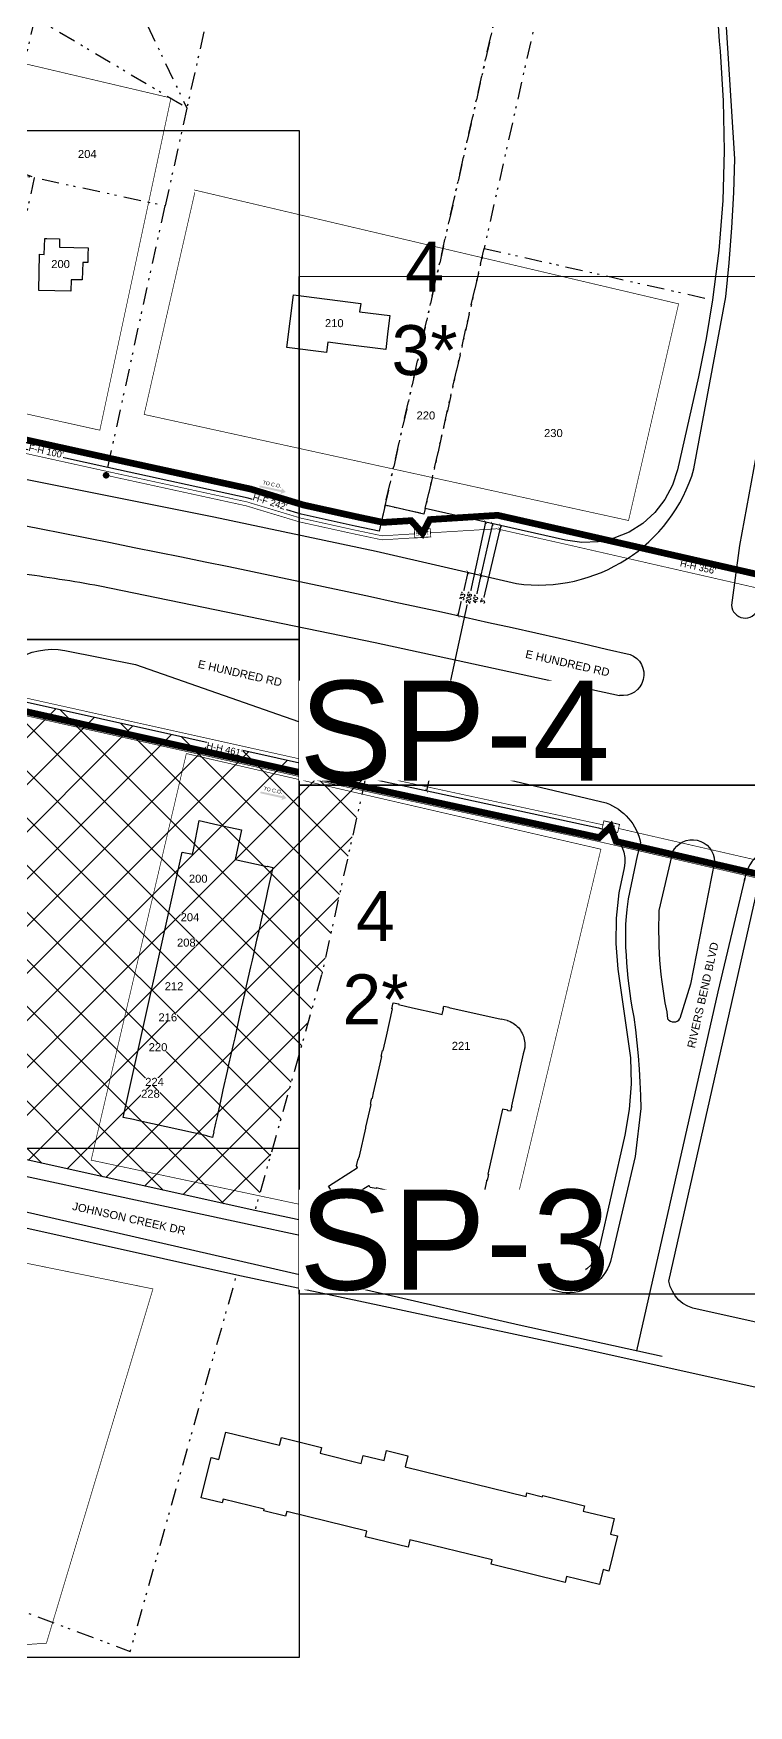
# Model space of a CAD drawing. Extents: x 11808739 to 11823423, y 3647988 to 3656247.
# Drawn here: x 11814747 to 11815282, y 3651776 to 3653030 of the extents above; entities that cross this region are included whole.
import ezdxf
from ezdxf.enums import TextEntityAlignment as Align
from ezdxf.lldxf.tags import DXFTag

# ---------------------------------------------------------------- set-up
doc = ezdxf.new("R2010")
doc.units = 0
doc.header["$MEASUREMENT"] = 0
doc.header["$XCLIPFRAME"] = 2
doc.set_wipeout_variables(frame=1)
doc.linetypes.add('PROPERTY', pattern=[31.302502, 12.967109, -5.580706, 1.571985, -4.030017, 1.571985, -5.5807])
doc.layers.get('DefPoints').update_dxf_attribs({"color": 1, "lineweight": 0})
for name, color, linetype in [('144 FOC', 30, '144'), ('48 FOC', 30, '48'), ('96 FOC', 30, '96'), ('ADDRESSES', 252, 'Continuous'), ('ADDRESSES_NN', 2, 'Continuous'), ('E_BUILDING', 8, 'Continuous'), ('E_CURB', 8, 'EOP'), ('E_ROW', 8, 'ROW'), ('HATCH_NN', 253, 'Continuous'), ('P_CONDUIT', 1, 'CONDUIT'), ('P_CONDUIT_PARALLEL', 2, 'CONDUIT'), ('PROPOSED_DIREC_BORE', 7, 'DIRECTBORE'), ('Road Names', 7, 'Continuous'), ('ROAD_DIMENSIONS', 7, 'Continuous'), ('TO C.O.', 7, 'Continuous'), ('VICINITY FOC', 104, 'Continuous')]:
    doc.layers.add(name, color=color, linetype=linetype)
doc.layers.add('1X4 Terminal Boundary', color=7, linetype='Continuous', lineweight=20, true_color=0x00853c)
doc.layers.add('E_PROPERTY LINE', color=8, linetype='PROPERTY', transparency=0.3)
doc.layers.add('EXISTING TELCO HANDHOLE', color=7, linetype='Continuous', true_color=0xcc5500)
doc.layers.add('NEW FIBER LOOP', color=7, linetype='Continuous', true_color=0x538135)
for name, color, linetype, lineweight in [('FLOWERPOTS', 30, 'Continuous', 18), ('PROP_HH', 104, 'Continuous', 0), ('VIEWPORT', 250, 'Continuous', 25), ('VIEWPORT - CALLOUTS', 1, 'Continuous', 0)]:
    doc.layers.add(name, color=color, linetype=linetype, lineweight=lineweight)
doc.layers.add('PORTGROUPINGS_1', color=1, linetype='Continuous', plot=False)
doc.styles.add('Arial', font='arial.ttf')
doc.styles.add('LOOP', font='arial.ttf')
doc.styles.add('ROMANS', font='romans.shx')
doc.styles.get("Standard").update_dxf_attribs({"font": 'arial.ttf'})
doc.styles.add('StyleArial', font='arial.ttf')
tags = doc.linetypes.add('144', pattern='A,0.718375,-0.132013,["144 CT",Standard,S=0.09234,R=0,X=0,Y=-0.045241],-0.527056,0.533798', length=1.911242).pattern_tags.tags
tags[6] = DXFTag(74, 10)
tags = doc.linetypes.add('48', pattern='A,0.718375,-0.132013,["48 CT",Standard,S=0.09234,R=0,X=0,Y=-0.045241],-0.527056,0.533798', length=1.911242).pattern_tags.tags
tags[6] = DXFTag(74, 10)
tags = doc.linetypes.add('96', pattern='A,0.718375,-0.132013,["96 CT",Standard,S=0.09234,R=0,X=0,Y=-0.045241],-0.527056,0.533798', length=1.911242).pattern_tags.tags
tags[6] = DXFTag(74, 10)
tags = doc.linetypes.add('CONDUIT', pattern='A,5.441269,-1.056917,["C",Arial,S=0.56119,R=0,X=0,Y=-0.280595],-1.62838', length=8.126566).pattern_tags.tags
tags[6] = DXFTag(74, 10)
doc.linetypes.add('DIRECTBORE', pattern='A,0.4,-0.16,["DB",Standard,S=0.12,R=0,X=0,Y=-0.06],-0.36', length=0.92)
tags = doc.linetypes.add('EOP', pattern='A,49.990109,-1.776071,["EOP",Arial,S=2.99974,R=0.081355,X=0,Y=-1.426368],-10.416452', length=62.182632).pattern_tags.tags
tags[6] = DXFTag(74, 10)
tags = doc.linetypes.add('ROW', pattern='A,25.130993,-3.694477,["R/W",Arial,S=5.36622,R=0,X=0,Y=-2.68311],-18.632906', length=47.458376).pattern_tags.tags
tags[6] = DXFTag(74, 10)
doc.dimstyles.new('DIM', dxfattribs={"dimscale": 0.025, "dimtxt": 3, "dimasz": 2.5, "dimexe": 0, "dimexo": 2.5, "dimgap": 0.306, "dimtad": 0, "dimdec": 0, "dimzin": 0, "dimdsep": 46, "dimtxsty": 'ROMANS', "dimblk": 'ARCHTICK', "dimcen": 0.09, "dimclrd": 256, "dimadec": 0, "dimazin": 0, "dimtfac": 1, "dimtdec": 0, "dimtofl": 0, "dimtmove": 0, "dimatfit": 3, "dimldrblk": 'ARCHTICK', "dimfxl": 1, "dimtfill": 1, "dimtolj": 1, "dimtzin": 0, "dimlwd": -1, "dimarcsym": 0})
picture_1 = doc.add_image_def('image1.png', size_in_pixel=(1270, 827))

# ---------------------------------------------------------------- blocks, each defined once
blk = doc.blocks.new('*U374')
at = {"color": 0, "linetype": 'ByBlock', "lineweight": -2}
blk.add_wipeout([(-6, 3.1), (-6, -3.1), (6, -3.1), (6, 3.1)], dxfattribs=at).dxf.layer = 'PROP_HH'
at = {"layer": 'EXISTING TELCO HANDHOLE', "color": 0, "linetype": 'ByBlock', "lineweight": -2}
blk.add_line((0, 0), (0, 0), dxfattribs=at)
at = {"layer": 'PROP_HH', "color": 0, "linetype": 'ByBlock', "lineweight": -2, "const_width": 0.63}
blk.add_lwpolyline([(-6, 3.1), (6, 3.1), (6, -3.1), (-6, -3.1)], close=True, dxfattribs=at)
at = {"color": 0, "insert": (0, 0), "char_height": 3, "attachment_point": 5}
blk.add_mtext('SM', dxfattribs=at)
at = {"flags": 1}
blk.add_attdef('HH_TYPE', (-16, -9.7), '', height=5, dxfattribs=at)
blk = doc.blocks.new('*U375')
at = {"color": 0, "linetype": 'ByBlock', "lineweight": -2}
blk.add_wipeout([(-6, 3.1), (-6, -3.1), (6, -3.1), (6, 3.1)], dxfattribs=at).dxf.layer = 'PROP_HH'
at = {"layer": 'PROP_HH', "color": 0, "linetype": 'ByBlock', "lineweight": -2, "const_width": 0.63}
blk.add_lwpolyline([(-6, 3.1), (6, 3.1), (6, -3.1), (-6, -3.1)], close=True, dxfattribs=at)
at = {"color": 0, "insert": (0, 0), "char_height": 3, "attachment_point": 5}
blk.add_mtext('SPLT', dxfattribs=at)
blk = doc.blocks.new('*U58')
at = {"true_color": 0xa020f0}
h = blk.add_hatch(color=200, dxfattribs=at)
h.dxf.hatch_style = 1
h.paths.add_polyline_path([(2.6, 0), (1.8, 1.8), (0, 2.6), (-1.8, 1.8), (-2.6, 0), (-1.8, -1.8), (0, -2.6), (1.8, -1.8)])
at = {"color": 18, "true_color": 0x000000, "const_width": 0.1}
blk.add_lwpolyline([(2.6, 0), (1.8, 1.8), (0, 2.6), (-1.8, 1.8), (-2.6, 0), (-1.8, -1.8), (0, -2.6), (1.8, -1.8)], close=True, dxfattribs=at)
blk = doc.blocks.new('*U54')
at = {"color": 4}
blk.add_wipeout([(0, 0), (0, 0.2), (0, 0.3), (-0.1, 0.5), (-0.1, 0.7), (-0.2, 0.8), (-0.3, 1), (-0.4, 1.1), (-0.5, 1.3), (-0.6, 1.4), (-0.7, 1.5), (-0.8, 1.6), (-1, 1.7), (-1.1, 1.8), (-1.3, 1.9), (-1.5, 1.9), (-1.6, 2), (-1.8, 2), (-2, 2), (-2.2, 2), (-2.3, 2), (-2.5, 1.9), (-2.7, 1.9), (-2.8, 1.8), (-3, 1.7), (-3.1, 1.6), (-3.3, 1.5), (-3.4, 1.4), (-3.5, 1.3), (-3.6, 1.1), (-3.7, 1), (-3.8, 0.8), (-3.9, 0.7), (-3.9, 0.5), (-4, 0.3), (-4, 0.2), (-4, 0), (-4, -0.2), (-4, -0.3), (-3.9, -0.5), (-3.9, -0.7), (-3.8, -0.8), (-3.7, -1), (-3.6, -1.1), (-3.5, -1.3), (-3.4, -1.4), (-3.3, -1.5), (-3.1, -1.6), (-3, -1.7), (-2.8, -1.8), (-2.7, -1.9), (-2.5, -1.9), (-2.3, -2), (-2.2, -2), (-2, -2), (-1.8, -2), (-1.6, -2), (-1.5, -1.9), (-1.3, -1.9), (-1.1, -1.8), (-1, -1.7), (-0.8, -1.6), (-0.7, -1.5), (-0.6, -1.4), (-0.5, -1.3), (-0.4, -1.1), (-0.3, -1), (-0.2, -0.8), (-0.1, -0.7), (-0.1, -0.5), (0, -0.3), (0, -0.2)], dxfattribs=at).dxf.layer = 'NEW FIBER LOOP'
at = {"layer": 'NEW FIBER LOOP', "color": 4, "linetype": 'Continuous', "const_width": 0.12, "flags": 128}
blk.add_lwpolyline([(-4, 0, 1), (0, 0, 1)], format="xyb", close=True, dxfattribs=at)
at = {"color": 4}
blk.add_wipeout([(4, 0), (4, 0.2), (4, 0.3), (3.9, 0.5), (3.9, 0.7), (3.8, 0.8), (3.7, 1), (3.6, 1.1), (3.5, 1.3), (3.4, 1.4), (3.3, 1.5), (3.1, 1.6), (3, 1.7), (2.8, 1.8), (2.7, 1.9), (2.5, 1.9), (2.3, 2), (2.2, 2), (2, 2), (1.8, 2), (1.7, 2), (1.5, 1.9), (1.3, 1.9), (1.2, 1.8), (1, 1.7), (0.9, 1.6), (0.7, 1.5), (0.6, 1.4), (0.5, 1.3), (0.4, 1.1), (0.3, 1), (0.2, 0.8), (0.1, 0.7), (0.1, 0.5), (0, 0.3), (0, 0.2), (0, 0), (0, -0.2), (0, -0.3), (0.1, -0.5), (0.1, -0.7), (0.2, -0.8), (0.3, -1), (0.4, -1.1), (0.5, -1.3), (0.6, -1.4), (0.7, -1.5), (0.9, -1.6), (1, -1.7), (1.2, -1.8), (1.3, -1.9), (1.5, -1.9), (1.7, -2), (1.8, -2), (2, -2), (2.2, -2), (2.3, -2), (2.5, -1.9), (2.7, -1.9), (2.8, -1.8), (3, -1.7), (3.1, -1.6), (3.3, -1.5), (3.4, -1.4), (3.5, -1.3), (3.6, -1.1), (3.7, -1), (3.8, -0.8), (3.9, -0.7), (3.9, -0.5), (4, -0.3), (4, -0.2)], dxfattribs=at).dxf.layer = 'NEW FIBER LOOP'
at = {"layer": 'NEW FIBER LOOP', "color": 4, "linetype": 'Continuous', "const_width": 0.12, "flags": 128}
blk.add_lwpolyline([(0, 0, 1), (4, 0, 1)], format="xyb", close=True, dxfattribs=at)
at = {"layer": 'NEW FIBER LOOP', "color": 4, "style": 'LOOP', "flags": 4}
blk.add_attdef('SLACK', text='', height=1.8, dxfattribs=at).set_placement((-2, 0), align=Align.MIDDLE_CENTER)
blk = doc.blocks.new('*U57')
at = {"layer": 'TO C.O.', "linetype": 'ByBlock', "lineweight": -2}
h = blk.add_hatch(color=0, dxfattribs=at)
h.dxf.hatch_style = 1
h.paths.add_polyline_path([(16.7, 2.2), (20.1, 0), (16.7, -2.3), (16.7, -0.8), (0, -0.7), (0, 0.7), (16.7, 0.7)])
at = {"layer": 'TO C.O.', "color": 0, "linetype": 'ByBlock', "lineweight": -2}
blk.add_attdef('MKRPOLE', text='', height=2.75, dxfattribs=at).set_placement((8.9, 2.1), align=Align.CENTER)
blk = doc.blocks.new('_ARCHTICK')
at = {"color": 0, "linetype": 'ByBlock', "const_width": 0.15}
blk.add_lwpolyline([(-0.5, -0.5), (0.5, 0.5)], dxfattribs=at)
blk = doc.blocks.new('*D92')
at = {"layer": 'DefPoints', "color": 0, "ltscale": 0.01, "transparency": 16777216}
for p in [(11815072, 3652625.8), (11815064.5, 3652593.3), (11815064.6, 3652593.3)]:
    blk.add_point(p, dxfattribs=at)
at = {"layer": 'ROAD_DIMENSIONS', "ltscale": 0.01, "transparency": 16777216}
for p, q in [((11815071.9, 3652625.8), (11815068.6, 3652611.3)), ((11815064.5, 3652593.3), (11815067.1, 3652604.7))]:
    blk.add_line(p, q, dxfattribs=at)
at = {"layer": 'ROAD_DIMENSIONS', "ltscale": 0.01, "transparency": 16777216, "xscale": 2.500000006732392, "yscale": 2.500000006732392, "zscale": 2.500000006732392}
for p, rotation in [((11815071.9, 3652625.8), 77.26926518110753), ((11815064.5, 3652593.3), 257.2692651811075)]:
    blk.add_blockref('_ARCHTICK', p, dxfattribs=dict(at, rotation=rotation))
at = {"layer": 'ROAD_DIMENSIONS', "color": 0, "ltscale": 0.01, "transparency": 16777216, "insert": (11815067.9, 3652608), "char_height": 3, "attachment_point": 5, "rotation": 77.2693, "style": 'ROMANS', "bg_fill": 3, "box_fill_scale": 1.25, "bg_fill_color": 256, "bg_fill_true_color": 13158600, "bg_fill_transparency": 0}
blk.add_mtext("\\A1;33'", dxfattribs=at)
blk = doc.blocks.new('*D93')
at = {"layer": 'DefPoints', "color": 0, "ltscale": 0.01, "transparency": 16777216}
for p in [(11815085.5, 3652663.3), (11815041, 3652462), (11815041.4, 3652461.9)]:
    blk.add_point(p, dxfattribs=at)
at = {"layer": 'ROAD_DIMENSIONS', "ltscale": 0.01, "transparency": 16777216}
for p, q in [((11815085.1, 3652663.4), (11815073.8, 3652611.5)), ((11815041, 3652462), (11815071.7, 3652602.2))]:
    blk.add_line(p, q, dxfattribs=at)
at = {"layer": 'ROAD_DIMENSIONS', "ltscale": 0.01, "transparency": 16777216, "xscale": 2.500000006732392, "yscale": 2.500000006732392, "zscale": 2.500000006732392}
for p, rotation in [((11815085.1, 3652663.4), 77.65524097343898), ((11815041, 3652462), 257.655240973439)]:
    blk.add_blockref('_ARCHTICK', p, dxfattribs=dict(at, rotation=rotation))
at = {"layer": 'ROAD_DIMENSIONS', "color": 0, "ltscale": 0.01, "transparency": 16777216, "insert": (11815072.7, 3652606.8), "char_height": 3, "attachment_point": 5, "rotation": 77.6552, "style": 'ROMANS', "bg_fill": 3, "box_fill_scale": 1.25, "bg_fill_color": 256, "bg_fill_true_color": 13158600, "bg_fill_transparency": 0}
blk.add_mtext("\\A1;206'", dxfattribs=at)
blk = doc.blocks.new('*D94')
at = {"layer": 'DefPoints', "color": 0, "ltscale": 0.01, "transparency": 16777216}
for p in [(11815090.2, 3652662.2), (11815090.3, 3652662.2), (11815081.7, 3652623.5)]:
    blk.add_point(p, dxfattribs=at)
at = {"layer": 'ROAD_DIMENSIONS', "ltscale": 0.01, "transparency": 16777216}
for p, q in [((11815090.2, 3652662.2), (11815081.6, 3652623.6)), ((11815081.6, 3652623.6), (11815078.3, 3652609))]:
    blk.add_line(p, q, dxfattribs=at)
at = {"layer": 'ROAD_DIMENSIONS', "ltscale": 0.01, "transparency": 16777216, "xscale": 2.500000006732392, "yscale": 2.500000006732392, "zscale": 2.500000006732392}
for p, rotation in [((11815090.2, 3652662.2), 77.41591731899004), ((11815081.6, 3652623.6), 257.41591731899)]:
    blk.add_blockref('_ARCHTICK', p, dxfattribs=dict(at, rotation=rotation))
at = {"layer": 'ROAD_DIMENSIONS', "color": 0, "ltscale": 0.01, "transparency": 16777216, "insert": (11815077.6, 3652605.7), "char_height": 3, "attachment_point": 5, "rotation": 77.4159, "style": 'ROMANS', "bg_fill": 3, "box_fill_scale": 1.25, "bg_fill_color": 256, "bg_fill_true_color": 13158600, "bg_fill_transparency": 0}
blk.add_mtext("\\A1;40'", dxfattribs=at)
blk = doc.blocks.new('*D95')
at = {"layer": 'DefPoints', "color": 0, "ltscale": 0.01, "transparency": 16777216}
for p in [(11815095.8, 3652657.9), (11815099.4, 3652657.1), (11815100.1, 3652660)]:
    blk.add_point(p, dxfattribs=at)
at = {"layer": 'ROAD_DIMENSIONS', "ltscale": 0.01, "transparency": 16777216}
for p, q in [((11815096.5, 3652660.8), (11815095.8, 3652657.9)), ((11815095.8, 3652657.9), (11815083.5, 3652606.2))]:
    blk.add_line(p, q, dxfattribs=at)
at = {"layer": 'ROAD_DIMENSIONS', "ltscale": 0.01, "transparency": 16777216, "xscale": 2.500000006732392, "yscale": 2.500000006732392, "zscale": 2.500000006732392}
for p, rotation in [((11815096.5, 3652660.8), 76.61521643656275), ((11815095.8, 3652657.9), 256.6152164365628)]:
    blk.add_blockref('_ARCHTICK', p, dxfattribs=dict(at, rotation=rotation))
at = {"layer": 'ROAD_DIMENSIONS', "color": 0, "ltscale": 0.01, "transparency": 16777216, "insert": (11815083.1, 3652604.3), "char_height": 3, "attachment_point": 5, "rotation": 76.6152, "style": 'ROMANS', "bg_fill": 3, "box_fill_scale": 1.25, "bg_fill_color": 256, "bg_fill_true_color": 13158600, "bg_fill_transparency": 0}
blk.add_mtext("\\A1;3'", dxfattribs=at)

msp = doc.modelspace()

# ---------------------------------------------------------------- hatches: boundary and pattern name
at = {"layer": 'HATCH_NN', "transparency": 33554585}
h = msp.add_hatch(dxfattribs=at)
h.set_pattern_fill('ANSI37', color=251, scale=200)
h.paths.add_polyline_path([(11814962.3, 3652324.1), (11814995.2, 3652471.9), (11814730.6, 3652530.8), (11814723.6, 3652499), (11814706.2, 3652420.6), (11814672, 3652228.5), (11814671.2, 3652224.5), (11814671, 3652220.4), (11814671.5, 3652216.3), (11814672.6, 3652212.3), (11814674.4, 3652208.6), (11814676.7, 3652205.2), (11814679.6, 3652202.2), (11814683, 3652199.8), (11814686.6, 3652197.9), (11814690.6, 3652196.7), (11814912.3, 3652147.3)])

# ---------------------------------------------------------------- linework, layer by layer
at = {"layer": '144 FOC', "ltscale": 25, "flags": 128}
msp.add_lwpolyline([(11814673.9, 3652531.7, 0.5, 0.5, 0), (11814725.7, 3652521.6, 0.5, 0.5, 0), (11814993.1, 3652462.1, 0.5, 0.5, 0), (11815167.8, 3652424.4, 0.5, 0.5, 0), (11815311.4, 3652391.3, 0.5, 0.5, 0), (11815599.7, 3652327.1, 0.5, 0.5, 0), (11815725.4, 3652299.4, 0.5, 0.5, 0), (11815986.2, 3652241, 0.5, 0.5, 0), (11816018.5, 3652252.4, 0, 0, 0)], format="xyseb", dxfattribs=at)
at = {"layer": '1X4 Terminal Boundary', "ltscale": 0.01, "const_width": 0.5}
msp.add_lwpolyline([(11814836, 3652088.6), (11814258.7, 3652205.8), (11814183.2, 3651909.3), (11814305.9, 3651793.4), (11814756.2, 3651823), (11814836, 3652088.6)], dxfattribs=at)
at = {"layer": '96 FOC', "ltscale": 25, "const_width": 0.5}
msp.add_lwpolyline([(11814677.6, 3652534.1), (11814720.2, 3652525.8), (11814728.5, 3652534.3), (11814732.1, 3652523.3), (11814993.7, 3652465.1), (11815170.2, 3652426.9), (11815178.8, 3652435.2), (11815182.9, 3652424), (11815312, 3652394.3), (11815564.4, 3652338), (11815573.4, 3652346.3), (11815576.8, 3652335.2), (11815726.1, 3652302.3), (11815986, 3652244.1), (11816021.6, 3652256.6)], dxfattribs=at)
at = {"layer": 'E_BUILDING', "flags": 128}
for points in [[(11814756.5, 3652876), (11814766.1, 3652875.8), (11814765.9, 3652869.6), (11814787.4, 3652869.1), (11814787.3, 3652863.9), (11814787.2, 3652857.9), (11814783.4, 3652858), (11814783.1, 3652844.9), (11814774.7, 3652845.1), (11814774.5, 3652836.5), (11814750.4, 3652837), (11814751, 3652864.2), (11814754.6, 3652864.1), (11814754.9, 3652876), (11814756.5, 3652876)], [(11815012, 3652806.6), (11815010.3, 3652792.8), (11814980.2, 3652796.6), (11814967, 3652798.3), (11814966.1, 3652790.6), (11814936.2, 3652794.3), (11814941.2, 3652833.7), (11814991.6, 3652827.3), (11814990.8, 3652821.1), (11815013.5, 3652818.3), (11815012, 3652806.6)], [(11814897.6, 3652410.6), (11814921.6, 3652405.2), (11814921.7, 3652405.4), (11814925.8, 3652404.5), (11814921.9, 3652387), (11814920.8, 3652382.1), (11814914.7, 3652354.8), (11814913.6, 3652349.9), (11814910.2, 3652334.9), (11814909.1, 3652330), (11814905.9, 3652315.8), (11814904.8, 3652310.9), (11814901.4, 3652295.9), (11814900.3, 3652291), (11814897.2, 3652276.7), (11814896.1, 3652271.9), (11814892.7, 3652256.8), (11814891.6, 3652251.9), (11814888.4, 3652237.7), (11814887.4, 3652232.8), (11814884, 3652217.8), (11814882.9, 3652212.9), (11814882.1, 3652209.3), (11814881.4, 3652206.4), (11814881.6, 3652206.3), (11814880.7, 3652202.2), (11814876.6, 3652203.1), (11814876.6, 3652203.3), (11814825.4, 3652214.7), (11814825.4, 3652214.5), (11814821.3, 3652215.5), (11814813.6, 3652217.1), (11814857.9, 3652416.1), (11814865.6, 3652414.4), (11814866.4, 3652417.7), (11814870.7, 3652439.8), (11814884.6, 3652436.5), (11814902.2, 3652432.6), (11814897.6, 3652410.6)], [(11815048.6, 3652295.3), (11815052.6, 3652294.4), (11815053.6, 3652298.6), (11815053.3, 3652298.7), (11815053.8, 3652300.6), (11815057.7, 3652299.8), (11815057.6, 3652299.5), (11815096.7, 3652290.8), (11815096.7, 3652291.1), (11815101.3, 3652290), (11815101.3, 3652289.9), (11815102.4, 3652289.5), (11815103.6, 3652289), (11815104.7, 3652288.4), (11815105.8, 3652287.7), (11815106.9, 3652287), (11815107.8, 3652286.2), (11815108.8, 3652285.4), (11815109.7, 3652284.5), (11815110.5, 3652283.5), (11815111.2, 3652282.5), (11815111.9, 3652281.4), (11815112.5, 3652280.3), (11815113, 3652279.1), (11815113.5, 3652278), (11815113.8, 3652276.8), (11815114.1, 3652275.5), (11815114.3, 3652274.3), (11815114.5, 3652273), (11815114.5, 3652271.8), (11815114.5, 3652271.4), (11815114.5, 3652271.1), (11815114.5, 3652270.7), (11815114.5, 3652270.3), (11815114.4, 3652270), (11815114.4, 3652269.6), (11815114.3, 3652269.3), (11815114.4, 3652269.3), (11815113.4, 3652264.7), (11815113.2, 3652264.8), (11815104.5, 3652225.8), (11815104.7, 3652225.7), (11815103.8, 3652221.8), (11815101.9, 3652222.2), (11815101.9, 3652222.5), (11815097.7, 3652223.4), (11815086.8, 3652174.6), (11815087.4, 3652174.5), (11815086.4, 3652169.9), (11815085.9, 3652170.1), (11815085.7, 3652169.4), (11815081.1, 3652146.4), (11815076.5, 3652147.4), (11815076.7, 3652147.9), (11815059.2, 3652151.8), (11815052.6, 3652153.2), (11815049.6, 3652153.9), (11815043.5, 3652155.2), (11815042.5, 3652155.5), (11815037.6, 3652156.6), (11815014.5, 3652161.7), (11815010.9, 3652162.5), (11815006.1, 3652163.6), (11815003.2, 3652164.3), (11815003.1, 3652163.8), (11814998.7, 3652164.7), (11814997.9, 3652166), (11814997.7, 3652165.8), (11814995.3, 3652164.3), (11814990.2, 3652161.1), (11814980.4, 3652154.8), (11814977.3, 3652152.8), (11814976.9, 3652152.6), (11814976.2, 3652152.1), (11814967.5, 3652165.7), (11814970.9, 3652167.8), (11814982.6, 3652175.3), (11814989, 3652179.4), (11814989.3, 3652179.5), (11814988.5, 3652180.8), (11814989.5, 3652185.1), (11814990.7, 3652188), (11814995.4, 3652209.1), (11814995.5, 3652209.8), (11814999.4, 3652226.9), (11814998.9, 3652227), (11814999.1, 3652228.1), (11814999.5, 3652229.9), (11814999.9, 3652231.6), (11815000.4, 3652231.5), (11815001.3, 3652235.6), (11815003.5, 3652245.3), (11815007.3, 3652262.7), (11815006.8, 3652262.8), (11815007.9, 3652267.4), (11815008.4, 3652267.3), (11815010.8, 3652278.1), (11815015.3, 3652298.5), (11815014.8, 3652298.6), (11815015.8, 3652303.1), (11815020.1, 3652302.2), (11815020, 3652301.7), (11815030.3, 3652299.4), (11815048.6, 3652295.3)], [(11814930.7, 3651971.4), (11814932.2, 3651977.2), (11814962.3, 3651969.8), (11814961.2, 3651965.5), (11814992, 3651957.8), (11814993.5, 3651963.7), (11815009.1, 3651959.9), (11815011, 3651967.4), (11815027, 3651963.5), (11815025, 3651955.2), (11815115.4, 3651932.9), (11815116.1, 3651935.7), (11815127.7, 3651932.8), (11815127.9, 3651933.7), (11815159.2, 3651925.9), (11815158.2, 3651922.1), (11815181.5, 3651916.4), (11815178.6, 3651904.8), (11815183.9, 3651903.5), (11815177.4, 3651877.1), (11815173.1, 3651878.2), (11815170.4, 3651867.1), (11815145.8, 3651873.1), (11815144.7, 3651868.5), (11815089.2, 3651882.2), (11815090, 3651885.4), (11815028.5, 3651900.6), (11815027.1, 3651894.9), (11814995.1, 3651902.8), (11814996.1, 3651906.9), (11814936.2, 3651921.7), (11814935.3, 3651918.2), (11814919, 3651922.2), (11814919.3, 3651923.4), (11814888.6, 3651931), (11814887.9, 3651928.2), (11814872.2, 3651932.1), (11814879.6, 3651962.1), (11814885.4, 3651960.7), (11814890.5, 3651981.3), (11814930.7, 3651971.4)]]:
    msp.add_lwpolyline(points, close=True, dxfattribs=at)
at = {"layer": 'E_CURB', "transparency": 33554559, "flags": 128}
for points in [[(11814117.4, 3652800.3), (11814218, 3652792.2), (11814281.2, 3652782.3), (11814352.2, 3652771.7), (11814421.9, 3652759), (11814489.2, 3652745.7), (11814560.2, 3652731.7), (11814634.2, 3652716.9), (11814634.2, 3652716.9), (11814881.7, 3652667.3), (11815003.2, 3652641.6), (11815108.2, 3652617.4, 0.371987), (11815241.2, 3652703.3), (11815265, 3652832.3), (11815267.5, 3652857.7), (11815269.6, 3652884), (11815271, 3652910.4), (11815271.9, 3652935.7), (11815263.8, 3653062.4), (11815263.6, 3653091.6), (11815264.4, 3653120.6), (11815266.2, 3653149.4), (11815269.1, 3653179), (11815298.2, 3653335.3), (11815300.2, 3653347.1), (11815301.6, 3653358.5), (11815302.5, 3653370), (11815303, 3653381.6), (11815302.9, 3653393.1), (11815302.4, 3653404.6), (11815301.3, 3653416.1), (11815299.8, 3653427.6), (11815297.8, 3653438.9), (11815295.2, 3653450.2), (11815292.2, 3653461.3), (11815288.8, 3653472.4), (11815284.8, 3653483.2), (11815280.4, 3653493.9), (11815275.5, 3653504.4), (11815263.6, 3653527.4), (11815285.6, 3653585.6)], [(11815326.7, 3653570.1), (11815311.6, 3653530.2), (11815314.9, 3653523.7), (11815320.6, 3653511.6), (11815325.7, 3653499.1), (11815330.3, 3653486.5), (11815334.4, 3653473.7), (11815337.9, 3653460.7), (11815340.8, 3653447.6), (11815343.2, 3653434.4), (11815345, 3653421.1), (11815346.2, 3653407.7), (11815346.8, 3653394.3), (11815346.9, 3653380.8), (11815346.4, 3653367.4), (11815345.3, 3653354), (11815343.6, 3653340.7), (11815341.4, 3653327.6), (11815312.6, 3653172.8), (11815310, 3653145.9), (11815308.3, 3653118.6), (11815307.5, 3653091.2), (11815307.7, 3653063.9), (11815315.9, 3652936.3), (11815314.9, 3652908.5), (11815313.4, 3652881.1), (11815311.3, 3652853.8), (11815308.5, 3652826.2), (11815275.2, 3652645.8), (11815269.3, 3652601.2, 0.825329), (11815289.2, 3652598.4)], [(11813820.4, 3652734.7, -0.189678), (11813912.1, 3652764.8), (11814065.1, 3652758.6), (11814158.7, 3652753.3), (11814247.8, 3652748), (11814276.1, 3652746), (11814334.7, 3652738.1), (11814416.7, 3652723.8), (11814486.8, 3652711.1), (11814556.7, 3652697.3), (11814626.5, 3652682.3), (11814626.5, 3652682.3, -0.010854), (11815193.3, 3652564.2, -0.900352), (11815185.5, 3652533.5)], [(11813820.4, 3652734.7, -0.015837), (11814108.5, 3652723.2), (11814148.6, 3652719.1), (11814192.1, 3652714.8), (11814233, 3652709.8), (11814273.1, 3652704.4), (11814332.1, 3652695.2), (11814332.1, 3652695.2), (11814384.3, 3652686.1), (11814435.3, 3652676.1), (11814476.6, 3652668), (11814625.3, 3652636.1), (11814735.8, 3652625.2, -0.011347), (11814796.3, 3652615.6), (11815002.4, 3652573.2), (11815185.5, 3652533.5)], [(11815201.2, 3652423), (11815198.7, 3652413.2), (11815198.7, 3652413.2), (11815192, 3652380.9), (11815190.9, 3652373.1), (11815190.4, 3652367.8), (11815189.8, 3652361.9), (11815189.8, 3652356.1), (11815189.8, 3652350.3), (11815190, 3652344.6), (11815190.3, 3652338.8), (11815190.7, 3652333), (11815191.1, 3652327.3), (11815191.7, 3652321.5), (11815192.4, 3652315.8), (11815193.2, 3652310.1), (11815194, 3652304.3), (11815195, 3652298.6), (11815196.2, 3652292.3), (11815197.4, 3652282.9), (11815198.5, 3652273.1), (11815199.4, 3652263.3), (11815200.1, 3652253.4), (11815200.7, 3652243.6), (11815201.1, 3652233.7), (11815201.3, 3652223.8), (11815197.1, 3652187.9), (11815178.6, 3652109.2, -0.372124), (11815142.5, 3652086), (11815100.5, 3652095.6), (11815005.1, 3652115.9), (11814693.8, 3652182.8, -0.275307), (11814665.6, 3652209.8), (11814659, 3652267), (11814711.4, 3652527.8, -0.413195), (11814770.1, 3652567.1), (11814822.9, 3652556.6), (11815000.7, 3652494.4), (11815175.5, 3652452.9, -0.259783), (11815201.2, 3652423), (11815201.2, 3652423)], [(11815225.1, 3652416, -0.788822), (11815256.6, 3652409), (11815238.6, 3652317.1), (11815230.7, 3652291.2)], [(11816914.8, 3650937.1), (11816895, 3651005.3), (11816878.4, 3651075.1), (11816872.8, 3651135.7), (11816874.3, 3651197.4), (11816880.7, 3651253.6), (11816892.5, 3651319.7), (11816917.8, 3651423.6), (11816949, 3651564.8), (11817004.9, 3651815.9), (11817045.5, 3652002.9, 0.413467), (11817011.2, 3652056.4), (11816859.3, 3652089.9), (11816653.2, 3652147.2), (11816014, 3652290.4), (11815974.6, 3652286.3), (11815656.7, 3652356.3), (11815562.9, 3652365.1), (11815315.5, 3652420.5, 0.444559), (11815279.1, 3652394.7), (11815279.3, 3652396.4), (11815259, 3652311.3), (11815198.1, 3652042.2)], [(11815215, 3652372.2), (11815214.8, 3652366.9), (11815214.7, 3652361.5), (11815214.7, 3652356.2), (11815214.8, 3652350.9), (11815214.9, 3652345.5), (11815215.2, 3652340.2), (11815215.5, 3652334.9), (11815216, 3652329.5), (11815216.5, 3652324.2), (11815217.1, 3652318.9), (11815217.8, 3652313.6), (11815218.6, 3652308.3), (11815219.5, 3652303.1), (11815220.9, 3652296.2), (11815221.5, 3652291, 0.524329), (11815230.7, 3652291.2)], [(11815217.3, 3652038), (11815110.3, 3652061.4), (11814999.3, 3652086.8), (11814690.6, 3652157.5, 0.344238), (11814649.3, 3652139.5), (11814648.4, 3652137.2), (11814624.8, 3652088.4), (11814611.5, 3652012.5), (11814601.5, 3651987.9), (11814579, 3651953.7), (11814571.5, 3651910.2), (11814560.4, 3651913.9)]]:
    msp.add_lwpolyline(points, format="xyb", dxfattribs=at)
msp.add_lwpolyline([(11815225.1, 3652416), (11815215, 3652372.2)], dxfattribs=at)
at = {"layer": 'E_PROPERTY LINE', "transparency": 33554610, "flags": 128}
for points in [[(11815125.8, 3653054.2), (11815096.5, 3653060.8), (11815181.8, 3653439.6), (11815096.5, 3653060.8), (11815005.4, 3652656.6)], [(11814791.5, 3653120.3), (11814861.4, 3652973.8)], [(11814887.6, 3653092), (11814861.4, 3652973.8), (11814747.7, 3653041.4)], [(11815040, 3652673.5), (11815084, 3652868.6), (11815039, 3652669.4), (11815009.8, 3652676), (11815054.7, 3652875.2), (11815096.5, 3653060.8), (11815125.8, 3653054.2)], [(11815125.8, 3653054.2), (11815084, 3652868.6)], [(11814611, 3652765.5), (11814651.3, 3652942.4), (11814721.6, 3652927.3), (11814747.3, 3652921.4), (11814722.4, 3652930.9), (11814747.7, 3653041.4)], [(11814861.4, 3652973.8), (11814845.1, 3652900.4), (11814747.3, 3652921.4)], [(11814704.5, 3652725.9), (11814747.3, 3652921.4)], [(11814802.2, 3652704.3), (11814845.1, 3652900.4)], [(11815084, 3652868.6), (11815255.2, 3652830)], [(11814995.2, 3652471.9), (11814962.3, 3652324.1)], [(11814962.3, 3652324.1), (11814912.3, 3652147.3)], [(11814603.2, 3651897.8), (11814818.9, 3651816.8), (11814898.7, 3652099.1)]]:
    msp.add_lwpolyline(points, dxfattribs=at)
at = {"layer": 'E_ROW', "ltscale": 0.75, "flags": 128}
for points in [[(11814952.7, 3653384.4), (11815064.6, 3653418.2), (11815155.4, 3653445.6), (11815184.6, 3653456.8), (11815185.9, 3653457.3), (11815181.8, 3653439.6), (11815211.1, 3653433.1), (11815220.5, 3653474.8), (11815234.3, 3653481.8), (11815240.3, 3653484.3), (11815246.7, 3653485.9), (11815253.2, 3653486.4), (11815259.7, 3653485.8), (11815266, 3653484.1), (11815271.9, 3653481.4), (11815277.4, 3653477.8), (11815282.1, 3653473.3), (11815286.1, 3653468.1), (11815289.1, 3653462.3), (11815291.2, 3653456.1), (11815295.6, 3653433.7), (11815298.2, 3653411), (11815277, 3653314.9), (11815269.1, 3653272.6), (11815263, 3653230), (11815258.8, 3653187.3), (11815256.5, 3653144.3), (11815256.2, 3653101.3), (11815257.8, 3653058.3), (11815260, 3653023.9), (11815260.7, 3653016.4), (11815263.1, 3652979.1), (11815263.8, 3652941.7), (11815262.7, 3652904.4), (11815259.8, 3652867.1), (11815255.2, 3652830), (11815250.4, 3652801.1), (11815244.5, 3652772.3), (11815228.8, 3652702.7), (11815225.1, 3652691.1), (11815219.4, 3652680.3), (11815211.9, 3652670.7), (11815202.9, 3652662.4), (11815192.6, 3652655.9), (11815181.3, 3652651.3), (11815169.4, 3652648.7), (11815157.2, 3652648.2), (11815145.1, 3652649.8), (11815040, 3652673.5), (11815039, 3652669.4), (11815009.8, 3652676), (11815005.4, 3652656.6), (11814987.5, 3652660.4), (11814947.1, 3652669.4), (11814907.3, 3652681.4), (11814802.2, 3652704.3), (11814704.5, 3652725.9), (11814671, 3652733.2), (11814675, 3652747.2), (11814611, 3652765.5), (11814561.2, 3652779.8), (11814557.9, 3652765.1), (11814506, 3652780), (11814485.5, 3652784.6), (11814413.8, 3652799.6), (11814357.6, 3652810), (11814301.2, 3652819.3), (11814250.6, 3652826.6), (11814199.9, 3652832.9), (11814128.4, 3652840.3), (11814080.6, 3652844.2), (11814032.8, 3652847.3), (11814004.6, 3652899.8), (11814036.3, 3652925.4), (11814056.2, 3652940.9), (11814061.3, 3652944.9), (11814075.8, 3652952.8), (11814141.9, 3652987.5), (11814221.4, 3653029.3), (11814234.7, 3653036.3), (11814262.4, 3653050.9), (11814379.6, 3653112.5), (11814501.2, 3653176.3), (11814584.2, 3653219.8), (11814650.6, 3653254.6), (11814691, 3653275.8), (11814715.1, 3653288.2), (11814749.2, 3653304.9), (11814783.6, 3653320.7)], [(11814686.5, 3652541.4), (11814679.8, 3652513.2), (11814664.7, 3652450.6), (11814629.8, 3652279.3), (11814571.5, 3652023.8), (11814550.2, 3651930.4), (11814549.3, 3651917.6), (11814571.5, 3651910.2), (11814600.4, 3651898.8), (11814603.2, 3651897.8), (11814651.2, 3652128.3), (11814652.3, 3652132.1), (11814654, 3652135.7), (11814656.2, 3652138.9), (11814658.9, 3652141.8), (11814662.1, 3652144.2), (11814665.6, 3652146.1), (11814669.3, 3652147.4), (11814673.2, 3652148.1), (11814677.2, 3652148.1), (11814681.1, 3652147.6), (11814898.7, 3652099.1), (11815153, 3652044.9), (11815437.3, 3651981.6), (11815450, 3651977.9), (11815462.1, 3651972.5), (11815473.3, 3651965.6), (11815483.6, 3651957.3), (11815492.6, 3651947.7), (11815535, 3651896.5), (11815548.4, 3651882.3), (11815563.5, 3651870), (11815580, 3651859.7), (11815597.8, 3651851.7), (11815616.4, 3651846), (11815908.2, 3651779.8), (11815919.3, 3651828.5), (11815627.8, 3651894.7), (11815612.6, 3651899.6), (11815598.4, 3651906.8), (11815585.5, 3651916.2), (11815574.2, 3651927.6), (11815533, 3651977.4), (11815525.6, 3651985.5), (11815512.9, 3651997.2), (11815498.9, 3652007.3), (11815483.8, 3652015.8), (11815467.9, 3652022.4), (11815451.3, 3652027.2), (11815240.3, 3652074.2), (11815236.5, 3652075.6), (11815232.9, 3652077.7), (11815229.8, 3652080.2), (11815227.1, 3652083.3), (11815225, 3652086.8), (11815223.4, 3652090.5), (11815222.5, 3652094.5), (11815289, 3652389.6), (11815291.5, 3652392.9), (11815294.5, 3652395.7), (11815297.9, 3652398), (11815301.6, 3652399.8), (11815305.6, 3652400.8), (11815309.7, 3652401.3), (11815313.8, 3652401), (11815601.8, 3652336.8), (11815727.6, 3652309.1), (11816018.6, 3652244), (11816023, 3652263.5), (11816127.2, 3652247), (11816231.2, 3652223.5), (11816334.6, 3652200.3), (11816435.6, 3652177.5), (11816433.1, 3652166.7), (11816498.1, 3652163.5), (11816748.3, 3652106.7), (11816854.9, 3652078.1), (11816850.6, 3652058.5), (11817006.4, 3652023.8), (11817022.3, 3652006.2)], [(11815166.7, 3652110), (11815164.1, 3652106.6), (11815160.9, 3652103.7), (11815157.3, 3652101.4), (11815153.4, 3652099.7), (11815149.2, 3652098.7), (11815144.9, 3652098.4), (11815140.6, 3652098.9), (11814912.3, 3652147.3), (11814690.6, 3652196.7), (11814686.6, 3652197.9), (11814683, 3652199.8), (11814679.6, 3652202.2), (11814676.7, 3652205.2), (11814674.4, 3652208.6), (11814672.6, 3652212.3), (11814671.5, 3652216.3), (11814671, 3652220.4), (11814671.2, 3652224.5), (11814672, 3652228.5), (11814706.2, 3652420.6), (11814723.6, 3652499), (11814730.6, 3652530.8), (11814995.2, 3652471.9), (11815169.8, 3652434.1), (11815173.6, 3652433), (11815177.1, 3652431.3), (11815180.3, 3652429), (11815183.2, 3652426.3), (11815185.5, 3652423.1), (11815187.4, 3652419.6), (11815188.6, 3652415.9), (11815189.3, 3652412), (11815189.4, 3652408.1), (11815188.8, 3652404.2), (11815185, 3652385.5), (11815183, 3652366.5), (11815182.8, 3652347.4), (11815184.3, 3652328.4), (11815193.7, 3652261.7), (11815194.1, 3652242.3), (11815192.7, 3652223), (11815189.3, 3652203.9), (11815170, 3652117.9), (11815168.7, 3652113.8)]]:
    msp.add_lwpolyline(points, dxfattribs=at)
at = {"layer": 'P_CONDUIT', "ltscale": 3, "const_width": 0.5, "flags": 128}
for points in [[(11814801.6, 3652701.4), (11814703.8, 3652723)], [(11815037.9, 3652655), (11815007.7, 3652653.1), (11814986.9, 3652657.5), (11814946.3, 3652666.5), (11814906.6, 3652678.5), (11814801.6, 3652701.4)], [(11815386, 3652591.9), (11815376.9, 3652593.8), (11815144.6, 3652646.9), (11815093.4, 3652658.4), (11815093.4, 3652658.4), (11815093.4, 3652658.4), (11815037.9, 3652655)], [(11814728.4, 3652534.3), (11814995.8, 3652474.8), (11815170.6, 3652437), (11815178.9, 3652435.1)], [(11815178.9, 3652435.1), (11815314.3, 3652404), (11815573.4, 3652346.3)]]:
    msp.add_lwpolyline(points, dxfattribs=at)
at = {"layer": 'P_CONDUIT_PARALLEL', "color": 1, "ltscale": 3, "const_width": 0.5, "flags": 128}
msp.add_lwpolyline([(11815038.1, 3652652), (11815007.5, 3652650.1), (11814986.3, 3652654.6), (11814945.5, 3652663.6), (11814905.8, 3652675.6), (11814800.9, 3652698.5)], dxfattribs=at)
at = {"layer": 'VIEWPORT', "ltscale": 0.01}
msp.add_lwpolyline([(11814257.8, 3652193.9), (11814945.5, 3652194), (11814945.5, 3651812.4), (11814257.8, 3651812.4)], close=True, dxfattribs=at)

# ---------------------------------------------------------------- block references
at = {"layer": 'FLOWERPOTS', "xscale": 0.9999624720780225, "yscale": 0.9999624720780225, "zscale": 0.9999624720780225}
msp.add_blockref('*U58', (11814800.9, 3652698.5), dxfattribs=at)
at = {"layer": 'TO C.O.', "rotation": 347.869477497814}
for p in [(11814915.8, 3652690.2), (11814916.5, 3652460.8)]:
    msp.add_blockref('*U57', p, dxfattribs=at).add_auto_attribs({'MKRPOLE': 'TO C.O.'})

# ---------------------------------------------------------------- texts
at = {"layer": 'PORTGROUPINGS_1', "char_height": 37.5, "attachment_point": 5}
for s, insert in [('4\\P3*', (11815039.4, 3652823.3)), ('4\\P2*', (11815002.6, 3652336.9))]:
    msp.add_mtext(s, dxfattribs=dict(at, insert=insert))

# ---------------------------------------------------------------- pictures from other files: only their frames are drawn
at = {"layer": 'VICINITY FOC'}
image = msp.add_image(picture_1, insert=(11810740.9, 3647987.7), size_in_units=(12682.3, 8259.2), dxfattribs=at)
image.set_boundary_path([(-0.5, -0.5), (1269.5, -0.5), (1269.5, 826.5), (-0.5, 826.5), (-0.5, -0.5)])
image.dxf.flags = 255

# ---------------------------------------------------------------- next in the draw order: texts
at = {"layer": 'ADDRESSES', "char_height": 6, "attachment_point": 5, "bg_fill": 3, "box_fill_scale": 1, "bg_fill_color": 256, "bg_fill_transparency": 0}
for s, insert, rotation in [('204', (11814786.8, 3652939.3), 0), ('200', (11814766.8, 3652856.8), 360), ('210', (11814971.8, 3652812.5), 0), ('220', (11815040.4, 3652743.3), 0), ('230', (11815135.9, 3652730.1), 0), ('221', (11815066.8, 3652270.8), 0)]:
    msp.add_mtext(s, dxfattribs=dict(at, insert=insert, rotation=rotation))
at = {"layer": 'ADDRESSES_NN', "color": 251, "char_height": 6, "attachment_point": 2, "bg_fill": 3, "box_fill_scale": 1, "bg_fill_color": 256, "bg_fill_transparency": 0}
for s, insert in [('200', (11814869.9, 3652399.1)), ('204', (11814863.7, 3652370.2)), ('208', (11814861, 3652351.2)), ('212', (11814851.8, 3652318.5)), ('216', (11814847.1, 3652295.2)), ('220', (11814839.8, 3652272.8)), ('228', (11814834.1, 3652237.9))]:
    msp.add_mtext(s, dxfattribs=dict(at, insert=insert))

# ---------------------------------------------------------------- next in the draw order: linework, layer by layer
at = {"layer": '1X4 Terminal Boundary', "ltscale": 0.01, "const_width": 0.5}
for points in [[(11814649.9, 3652900), (11814478.8, 3652935.4), (11814450.1, 3652809.1), (11814796.2, 3652732.3), (11814849.5, 3652981.3), (11814678.5, 3653021.5), (11814649.9, 3652900)], [(11814867.4, 3652910.7), (11814829.4, 3652744.1), (11815192.2, 3652664.6), (11815229.7, 3652827), (11814866.8, 3652912.4)]]:
    msp.add_lwpolyline(points, dxfattribs=at)
at = {"layer": '48 FOC', "ltscale": 25, "const_width": 0.5}
msp.add_lwpolyline([(11815387.6, 3652601.8), (11815379.1, 3652603.6), (11815146.8, 3652656.6), (11815094.2, 3652668.5), (11815043.3, 3652665.3), (11815037.9, 3652655), (11815029.4, 3652664.5), (11815008.4, 3652663.2), (11814989, 3652667.3), (11814948.8, 3652676.2), (11814909.1, 3652688.2), (11814803.7, 3652711.2), (11814712.1, 3652731.4), (11814703.7, 3652723), (11814699.6, 3652734.1), (11814669.7, 3652740.7), (11814562.9, 3652771), (11814507.7, 3652786.8), (11814486.9, 3652791.4), (11814415.2, 3652806.5), (11814358.8, 3652816.9), (11814308.3, 3652825.3), (11814300.8, 3652816.5)], dxfattribs=at)
at = {"layer": 'VIEWPORT', "ltscale": 0.01}
for points in [[(11814257.7, 3652957), (11814945.4, 3652957), (11814945.4, 3652575.5), (11814257.7, 3652575.4)], [(11814945.4, 3652847.6), (11815633.1, 3652847.7), (11815633.2, 3652466.2), (11814945.5, 3652466.1)], [(11814945.5, 3652466.1), (11815633.2, 3652466.2), (11815633.2, 3652084.6), (11814945.5, 3652084.6)]]:
    msp.add_lwpolyline(points, close=True, dxfattribs=at)

# ---------------------------------------------------------------- next in the draw order: texts
at = {"layer": 'ADDRESSES_NN', "color": 251, "insert": (11814837.2, 3652246.8), "char_height": 6, "attachment_point": 2, "bg_fill": 3, "box_fill_scale": 1, "bg_fill_color": 256, "bg_fill_transparency": 0}
msp.add_mtext('224', dxfattribs=at)

# ---------------------------------------------------------------- next in the draw order: linework, layer by layer
at = {"layer": '1X4 Terminal Boundary', "ltscale": 0.01, "const_width": 0.5}
msp.add_lwpolyline([(11814861, 3652489.9), (11814789.7, 3652185.1), (11815100, 3652119.3), (11815171.5, 3652418.2), (11814861, 3652489.9)], dxfattribs=at)
at = {"layer": 'VIEWPORT', "ltscale": 0.01}
msp.add_lwpolyline([(11814257.7, 3652575.4), (11814945.4, 3652575.5), (11814945.5, 3652194), (11814257.8, 3652193.9)], close=True, dxfattribs=at)

# ---------------------------------------------------------------- next in the draw order: block references
at = {"layer": 'NEW FIBER LOOP', "color": 3}
ref = msp.add_blockref('*U54', (11815054.5, 3652666), dxfattribs=dict(at, rotation=3.600595346760161))
ref.add_attrib('SLACK', "15'", dxfattribs={"color": 4, "height": 1.8, "rotation": 3.6006, "style": 'LOOP'}).set_placement((11815052.5, 3652665.9), align=Align.MIDDLE_CENTER)
ref = msp.add_blockref('*U54', (11815190.7, 3652422.2), dxfattribs=dict(at, rotation=347.0931606626084))
ref.add_attrib('SLACK', "15'", dxfattribs={"color": 4, "height": 1.8, "rotation": 347.0932, "style": 'LOOP'}).set_placement((11815188.8, 3652422.6), align=Align.MIDDLE_CENTER)

# ---------------------------------------------------------------- next in the draw order: texts
at = {"layer": 'PROPOSED_DIREC_BORE', "ltscale": 0.01, "char_height": 5, "attachment_point": 1, "bg_fill": 3, "box_fill_scale": 1, "bg_fill_color": 256, "bg_fill_transparency": 0}
for s, insert, rotation in [("F-H 100'", (11814743.6, 3652721.8), 347.5607), ("H-F 242'", (11814911.7, 3652684.7), 343.1846), ("H-H 356'", (11815231.5, 3652635.2), 347.1383)]:
    msp.add_mtext(s, dxfattribs=dict(at, insert=insert, rotation=rotation))
at = {"layer": 'Road Names', "char_height": 6, "attachment_point": 5, "style": 'Arial', "bg_fill": 3, "box_fill_scale": 1, "bg_fill_color": 256, "bg_fill_transparency": 0}
for s, insert, rotation in [('E HUNDRED RD', (11815146.5, 3652557.6), 347.2512), ('RIVERS BEND BLVD', (11815247.9, 3652308.8), 77.3027)]:
    msp.add_mtext(s, dxfattribs=dict(at, insert=insert, rotation=rotation))

# ---------------------------------------------------------------- next in the draw order: dimensions: what is measured, and where the dimension line sits
at = {"layer": 'ROAD_DIMENSIONS', "ltscale": 0.01}
dim = msp.add_linear_dim(base=(11815064.5, 3652593.3), p1=(11815072, 3652625.8), p2=(11815064.6, 3652593.3), angle=257.2693, text="33'", dimstyle='DIM', override={"dimscale": 1, "dimtxt": 3, "dimasz": 2.5, "dimpost": "'\\X", "dimse1": 1, "dimse2": 1}, dxfattribs=at)
dim.commit()
dim.dimension.update_dxf_attribs({"geometry": '*D92', "text_midpoint": (11815067.9, 3652608), "dimtype": 161})

# ---------------------------------------------------------------- next in the draw order: block references
at = {"layer": 'PROP_HH', "xscale": 0.9986391288485399, "yscale": 0.9986391288485399, "zscale": 0.9986391288485399, "rotation": 347.0497114205547}
msp.add_blockref('*U374', (11815178.9, 3652435.1), dxfattribs=at)

# ---------------------------------------------------------------- next in the draw order: texts
at = {"layer": 'PROPOSED_DIREC_BORE', "ltscale": 0.01, "insert": (11814876.8, 3652498.6), "char_height": 5, "attachment_point": 1, "rotation": 347.4585, "bg_fill": 3, "box_fill_scale": 1, "bg_fill_color": 256, "bg_fill_transparency": 0}
msp.add_mtext("H-H 461'", dxfattribs=at)
at = {"layer": 'Road Names', "char_height": 6, "attachment_point": 5, "style": 'Arial', "bg_fill": 3, "box_fill_scale": 1, "bg_fill_color": 256, "bg_fill_transparency": 0}
for s, insert, rotation in [('E HUNDRED RD', (11814901.2, 3652550.1), 347.2512), ('JOHNSON CREEK DR', (11814818.1, 3652141.4), 347.4366), ('JOHNSON CREEK DR', (11814994.1, 3652104.4), 347.4366)]:
    msp.add_mtext(s, dxfattribs=dict(at, insert=insert, rotation=rotation))

# ---------------------------------------------------------------- next in the draw order: dimensions: what is measured, and where the dimension line sits
at = {"layer": 'ROAD_DIMENSIONS', "ltscale": 0.01}
dim = msp.add_linear_dim(base=(11815041, 3652462), p1=(11815085.5, 3652663.3), p2=(11815041.4, 3652461.9), angle=257.6552, text="206'", dimstyle='DIM', override={"dimscale": 1, "dimtxt": 3, "dimasz": 2.5, "dimpost": "'\\X", "dimse1": 1, "dimse2": 1}, dxfattribs=at)
dim.commit()
dim.dimension.update_dxf_attribs({"geometry": '*D93', "text_midpoint": (11815072.7, 3652606.8), "dimtype": 161})

# ---------------------------------------------------------------- next in the draw order: linework, layer by layer
at = {"layer": 'VICINITY FOC', "ltscale": 25, "const_width": 5}
msp.add_lwpolyline([(11814677.6, 3652534.1), (11814720.2, 3652525.8), (11814728.5, 3652534.3), (11814732.1, 3652523.3), (11814993.7, 3652465.1), (11815170.2, 3652426.9), (11815178.8, 3652435.2), (11815182.9, 3652424), (11815312, 3652394.3), (11815564.4, 3652338), (11815573.4, 3652346.3), (11815576.8, 3652335.2), (11815726.1, 3652302.3), (11815986, 3652244.1), (11816021.6, 3652256.6)], dxfattribs=at)

# ---------------------------------------------------------------- next in the draw order: block references
at = {"layer": 'PROP_HH', "xscale": 0.9986391288485396, "yscale": 0.9986391288485396, "zscale": 0.9986391288485396, "rotation": 3.552877437965476}
msp.add_blockref('*U375', (11815037.9, 3652655), dxfattribs=at)

# ---------------------------------------------------------------- next in the draw order: texts
at = {"layer": 'VIEWPORT - CALLOUTS', "ltscale": 0.01, "insert": (11814945.5, 3652124.9), "char_height": 75, "width": 214.444, "attachment_point": 4, "style": 'StyleArial', "bg_fill": 3, "box_fill_scale": 1, "bg_fill_color": 256, "bg_fill_transparency": 0}
msp.add_mtext('SP-3', dxfattribs=at)

# ---------------------------------------------------------------- next in the draw order: dimensions: what is measured, and where the dimension line sits
at = {"layer": 'ROAD_DIMENSIONS', "ltscale": 0.01}
dim = msp.add_linear_dim(base=(11815090.2, 3652662.2), p1=(11815081.7, 3652623.5), p2=(11815090.3, 3652662.2), angle=77.4159, text="40'", dimstyle='DIM', override={"dimscale": 1, "dimtxt": 3, "dimasz": 2.5, "dimpost": "'\\X", "dimse1": 1, "dimse2": 1}, dxfattribs=at)
dim.commit()
dim.dimension.update_dxf_attribs({"geometry": '*D94', "text_midpoint": (11815077.6, 3652605.7), "dimtype": 161})

# ---------------------------------------------------------------- next in the draw order: texts
at = {"layer": 'VIEWPORT - CALLOUTS', "ltscale": 0.01, "insert": (11814945.5, 3652506.5), "char_height": 75, "width": 214.444, "attachment_point": 4, "style": 'StyleArial', "bg_fill": 3, "box_fill_scale": 1, "bg_fill_color": 256, "bg_fill_transparency": 0}
msp.add_mtext('SP-4', dxfattribs=at)

# ---------------------------------------------------------------- next in the draw order: dimensions: what is measured, and where the dimension line sits
at = {"layer": 'ROAD_DIMENSIONS', "ltscale": 0.01}
dim = msp.add_linear_dim(base=(11815095.8, 3652657.9), p1=(11815100.1, 3652660), p2=(11815099.4, 3652657.1), angle=256.6152, text="3'", dimstyle='DIM', override={"dimscale": 1, "dimpost": "'\\X", "dimse1": 1, "dimse2": 1}, dxfattribs=at)
dim.commit()
dim.dimension.update_dxf_attribs({"geometry": '*D95', "text_midpoint": (11815083.1, 3652604.3), "dimtype": 161})

# ---------------------------------------------------------------- next in the draw order: linework, layer by layer
at = {"layer": 'VICINITY FOC', "ltscale": 25, "const_width": 5}
msp.add_lwpolyline([(11815387.6, 3652601.8), (11815379.1, 3652603.6), (11815146.8, 3652656.6), (11815094.2, 3652668.5), (11815043.3, 3652665.3), (11815037.9, 3652655), (11815029.4, 3652664.5), (11815008.4, 3652663.2), (11814989, 3652667.3), (11814948.8, 3652676.2), (11814909.1, 3652688.2), (11814803.7, 3652711.2), (11814712.1, 3652731.4), (11814703.7, 3652723), (11814699.6, 3652734.1), (11814669.7, 3652740.7), (11814562.9, 3652771), (11814507.7, 3652786.8), (11814486.9, 3652791.4), (11814415.2, 3652806.5), (11814358.8, 3652816.9), (11814308.3, 3652825.3), (11814300.8, 3652816.5)], dxfattribs=at)

doc.saveas('drawing.dxf')
